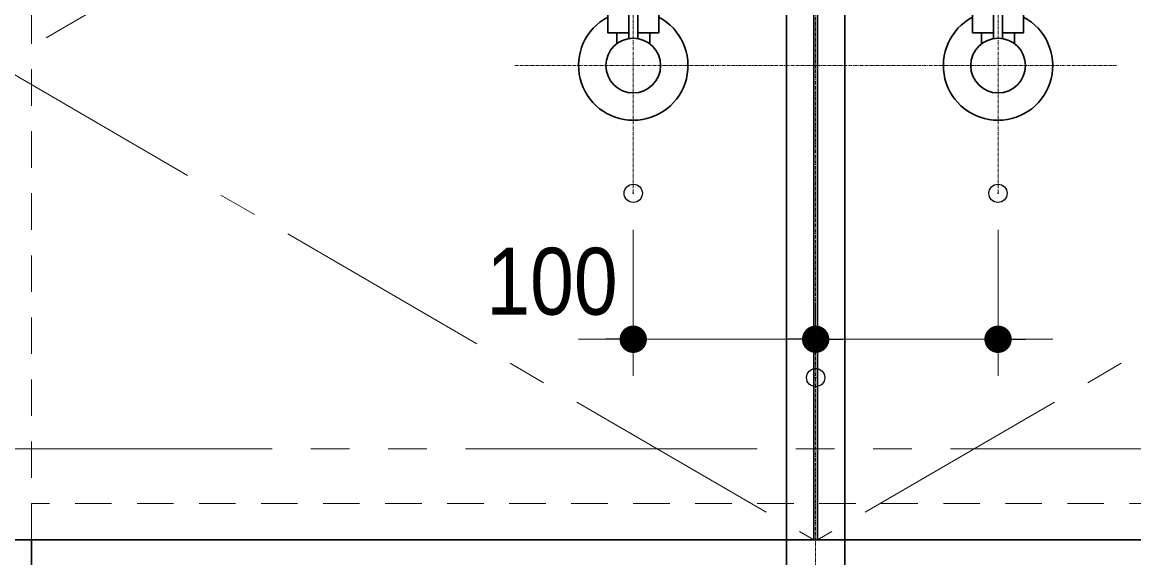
# Model space of a CAD drawing. Units: millimetres, scale not verified. Extents: x -6062 to 6062, y -3045 to 3045.
# Drawn here: x -5302 to -4693, y -1940 to -1646 of the extents above; entities that cross this region are included whole.
import ezdxf
from ezdxf.enums import TextEntityAlignment as Align

# ---------------------------------------------------------------- set-up
doc = ezdxf.new("R2010")
doc.units = ezdxf.units.MM
doc.header["$LTSCALE"] = 20
doc.header["$PDMODE"] = 32
doc.header["$PDSIZE"] = 10
for name, pattern in [('USER2', [2.91, 1.76, -0.4, 0.35, -0.4]), ('USER3', [1.7, 1, -0.7]), ('USER4', [9.172222, 5.997222, -1.058333, 1.058333, -1.058333]), ('USER5', [13.3, 8, -1.06, 1.06, -1.06, 1.06, -1.06])]:
    doc.linetypes.add(name, pattern=pattern)
for name, color, linetype, lineweight in [('0-0_5ボウル・キャビネット', 7, 'Continuous', 15), ('0-1_4給排水', 7, 'Continuous', 30), ('0-3_0', 7, 'Continuous', 25), ('0-6_2寸法-2', 7, 'Continuous', 15)]:
    doc.layers.add(name, color=color, linetype=linetype, lineweight=lineweight)
doc.layers.add('0-4_Defpoints', color=7, linetype='Continuous')
doc.styles.add('ＭＳ Ｐゴシック', font='')
doc.styles.get('ＭＳ Ｐゴシック').set_extended_font_data('MS PGothic')

# ---------------------------------------------------------------- blocks, each defined once
blk = doc.blocks.new('グループ-6')
at = {"layer": '0-1_4給排水', "linetype": 'USER2', "lineweight": 15}
blk.add_line((-61600, -41400), (-61600, -20100), dxfattribs=at)
at = {"layer": '0-1_4給排水'}
blk.add_lwpolyline([(-61280, -30860), (-61280, -40120), (-61920, -40120), (-61920, -31933.3)], dxfattribs=at)
blk = doc.blocks.new('止水栓_正面_W100')
at = {"layer": '0-1_4給排水', "linetype": 'USER2', "lineweight": 15}
for p, q in [((-2000, -1400), (-2000, 1400)), ((2000, -1400), (2000, 1400)), ((-3300, 0), (3300, 0))]:
    blk.add_line(p, q, dxfattribs=at)
at = {"layer": '0-1_4給排水'}
for p, q in [((-2200, 600), (-2200, 1200)), ((-1800, 600), (-1800, 1200)), ((1800, 600), (1800, 1200)), ((2200, 600), (2200, 1200))]:
    blk.add_line(p, q, dxfattribs=at)
for points in [[(-2050, 295.8), (-2050, 660), (-1950, 660), (-1950, 295.8)], [(1950, 295.8), (1950, 660), (2050, 660), (2050, 295.8)], [(-2050, 360), (-2180, 360), (-2180, 240)], [(-1820, 240), (-1820, 360), (-1950, 360)], [(1950, 360), (1820, 360), (1820, 240)], [(2180, 240), (2180, 360), (2050, 360)]]:
    blk.add_lwpolyline(points, dxfattribs=at)
for points in [[(-2050, 360), (-2280, 360), (-2280, 600), (-2050, 600)], [(-1720, 360), (-1950, 360), (-1950, 600), (-1720, 600)], [(1950, 360), (1720, 360), (1720, 600), (1950, 600)], [(2280, 360), (2050, 360), (2050, 600), (2280, 600)]]:
    blk.add_lwpolyline(points, close=True, dxfattribs=at)
for centre in [(-2000, 0), (2000, 0)]:
    blk.add_circle(centre, 300, dxfattribs=at)
for centre in [(-2000, 0), (2000, 0)]:
    blk.add_arc(centre, 600, 117.81814, 62.18186, dxfattribs=at)
blk = doc.blocks.new('グループ-8')
at = {"layer": '0-1_4給排水'}
blk.add_blockref('止水栓_正面_W100', (-61600, -33400), dxfattribs=at)
blk = doc.blocks.new('_Dot')
at = {"layer": '0-3_0'}
blk.add_line((-10, 0), (-20, 0), dxfattribs=at)
for points in [[(0, 0), (-6.37, 7.71), (-5.36, 8.44)], [(0, 0), (-5.36, 8.44), (-4.26, 9.05)], [(0, 0), (-4.26, 9.05), (-3.09, 9.51)], [(0, 0), (-3.09, 9.51), (-1.87, 9.82)], [(0, 0), (-1.87, 9.82), (-0.63, 9.98)], [(0, 0), (-0.63, 9.98), (0.63, 9.98)], [(0, 0), (0.63, 9.98), (1.87, 9.82)], [(0, 0), (1.87, 9.82), (3.09, 9.51)], [(0, 0), (3.09, 9.51), (4.26, 9.05)], [(0, 0), (4.26, 9.05), (5.36, 8.44)], [(0, 0), (5.36, 8.44), (6.37, 7.71)], [(0, 0), (-10, 0), (-9.92, 1.25)], [(0, 0), (-9.92, -1.25), (-10, 0)], [(0, 0), (-9.92, 1.25), (-9.69, 2.49)], [(0, 0), (-9.69, -2.49), (-9.92, -1.25)], [(0, 0), (-9.69, 2.49), (-9.3, 3.68)], [(0, 0), (-9.3, -3.68), (-9.69, -2.49)], [(0, 0), (-9.3, 3.68), (-8.76, 4.82)], [(0, 0), (-8.76, -4.82), (-9.3, -3.68)], [(0, 0), (-8.76, 4.82), (-8.09, 5.88)], [(0, 0), (-8.09, -5.88), (-8.76, -4.82)], [(0, 0), (-8.09, 5.88), (-7.29, 6.85)], [(0, 0), (-7.29, -6.85), (-8.09, -5.88)], [(0, 0), (-7.29, 6.85), (-6.37, 7.71)], [(0, 0), (-6.37, -7.71), (-7.29, -6.85)], [(0, 0), (-5.36, -8.44), (-6.37, -7.71)], [(0, 0), (-4.26, -9.05), (-5.36, -8.44)], [(0, 0), (-3.09, -9.51), (-4.26, -9.05)], [(0, 0), (-1.87, -9.82), (-3.09, -9.51)], [(0, 0), (-0.63, -9.98), (-1.87, -9.82)], [(0, 0), (0.63, -9.98), (-0.63, -9.98)], [(0, 0), (6.37, 7.71), (7.29, 6.85)], [(0, 0), (7.29, 6.85), (8.09, 5.88)], [(0, 0), (8.09, 5.88), (8.76, 4.82)], [(0, 0), (8.76, 4.82), (9.3, 3.68)], [(0, 0), (9.3, 3.68), (9.69, 2.49)], [(0, 0), (9.69, 2.49), (9.92, 1.25)], [(0, 0), (9.92, 1.25), (10, 0)], [(0, 0), (1.87, -9.82), (0.63, -9.98)], [(0, 0), (3.09, -9.51), (1.87, -9.82)], [(0, 0), (4.26, -9.05), (3.09, -9.51)], [(0, 0), (5.36, -8.44), (4.26, -9.05)], [(0, 0), (6.37, -7.71), (5.36, -8.44)], [(0, 0), (7.29, -6.85), (6.37, -7.71)], [(0, 0), (8.09, -5.88), (7.29, -6.85)], [(0, 0), (8.76, -4.82), (8.09, -5.88)], [(0, 0), (9.3, -3.68), (8.76, -4.82)], [(0, 0), (9.69, -2.49), (9.3, -3.68)], [(0, 0), (9.92, -1.25), (9.69, -2.49)], [(0, 0), (10, 0), (9.92, -1.25)]]:
    blk.add_solid(points, dxfattribs=at)

msp = doc.modelspace()

# ---------------------------------------------------------------- linework, layer by layer
at = {"layer": '0-0_5ボウル・キャビネット', "linetype": 'USER5'}
msp.add_line((-4367.5, -1880), (-5367.5, -1880), dxfattribs=at)
at = {"layer": '0-0_5ボウル・キャビネット', "linetype": 'USER3'}
msp.add_line((-4437.5, -1910), (-5297.5, -1910), dxfattribs=at)
at = {"layer": '0-0_5ボウル・キャビネット', "lineweight": 30}
for points in [[(-5317.5, -1330), (-4417.5, -1330), (-4417.5, -1930), (-5317.5, -1930)], [(-5315.5, -1410), (-5315.5, -1930), (-4868.5, -1930), (-4868.5, -1410)], [(-4419.5, -1410), (-4866.5, -1410), (-4866.5, -1930), (-4419.5, -1930)], [(-5317.5, -1930), (-5297.5, -1930), (-5297.5, -2020), (-5317.5, -2020)]]:
    msp.add_lwpolyline(points, close=True, dxfattribs=at)
at = {"layer": '0-0_5ボウル・キャビネット', "linetype": 'USER3'}
msp.add_lwpolyline([(-5297.5, -1930), (-5297.5, -1390), (-4437.5, -1390), (-4437.5, -1930)], dxfattribs=at)
at = {"layer": '0-0_5ボウル・キャビネット', "linetype": 'USER4'}
for points in [[(-4868.5, -1410), (-5315.5, -1670), (-4868.5, -1930)], [(-4866.5, -1410), (-4419.5, -1670), (-4866.5, -1930)]]:
    msp.add_lwpolyline(points, dxfattribs=at)
at = {"layer": '0-4_Defpoints'}
for p in [(-4967.5, -1740), (-4767.5, -1740), (-4967.5, -1820), (-4767.5, -1820), (-4867.5, -1841)]:
    msp.add_point(p, dxfattribs=at)
at = {"layer": '0-6_2寸法-2'}
for p, q in [((-4967.5, -1760), (-4967.5, -1840)), ((-4767.5, -1760), (-4767.5, -1840)), ((-4867.5, -1821), (-4867.5, -1800)), ((-4867.5, -1821), (-4867.5, -1800)), ((-4982.51, -1820), (-4997.51, -1820)), ((-4867.5, -1820), (-4967.5, -1820)), ((-4882.51, -1820), (-4897.51, -1820)), ((-4867.5, -1820), (-4767.5, -1820)), ((-4852.49, -1820), (-4837.49, -1820)), ((-4752.49, -1820), (-4737.49, -1820))]:
    msp.add_line(p, q, dxfattribs=at)

# ---------------------------------------------------------------- block references
at = {"layer": '0-1_4給排水', "xscale": 0.05, "yscale": 0.05}
for name in ['グループ-6', 'グループ-8']:
    msp.add_blockref(name, (-1787.5, 0), dxfattribs=at)
at = {"layer": '0-6_2寸法-2', "xscale": 0.7503418, "yscale": 0.7503418}
for p in [(-4967.5, -1820), (-4867.5, -1820)]:
    msp.add_blockref('_Dot', p, dxfattribs=at)
at = {"layer": '0-6_2寸法-2', "xscale": 0.7503418, "yscale": 0.7503418, "rotation": 180}
for p in [(-4867.5, -1820), (-4767.5, -1820)]:
    msp.add_blockref('_Dot', p, dxfattribs=at)

# ---------------------------------------------------------------- texts
at = {"layer": '0-6_2寸法-2', "style": 'ＭＳ Ｐゴシック', "width": 0.9}
msp.add_text('100', height=36.66, dxfattribs=at).set_placement((-5048.07, -1817.52), align=Align.BOTTOM_LEFT)

doc.saveas('drawing.dxf')
